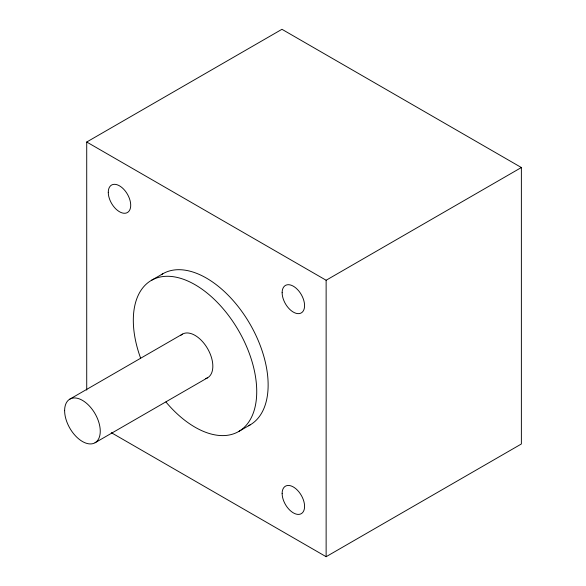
<?xml version="1.0" encoding="UTF-8"?>
<svg xmlns="http://www.w3.org/2000/svg" width="586" height="586" viewBox="0 0 586 586"><rect width="100%" height="100%" fill="white"/><g stroke="black" fill="none" stroke-linecap="round" stroke-linejoin="round"><path stroke-width="0.88" d="M86.721 390.1L86.721 142.017L281.954 29.3L521.372 167.523L521.372 443.983L326.131 556.7L111.296 432.666M151.393 280.364L162.791 273.787M69.844 399.125L182.429 334.123M86.721 142.017L326.131 280.247L521.372 167.523M95.042 442.76L207.62 377.758M238.656 431.516L250.061 424.938M326.131 280.247L326.131 556.7M140.611 358.134A87.263 50.381 60 0 1 184.971 279.837A87.263 50.381 60 0 1 255.906 402.707A87.263 50.381 60 0 1 165.926 401.974M161.304 274.702A87.263 50.381 60 0 1 250.061 324.168A87.263 50.381 60 0 1 248.523 425.766M180.613 335.529A25.191 14.547 60 0 1 207.62 348.67A25.191 14.547 60 0 1 205.496 378.629M64.628 410.654A25.191 14.547 60 0 0 91.35 443.895A25.191 14.547 60 0 0 91.35 408.266A25.191 14.547 60 0 0 64.628 410.654M108.271 192.311A15.866 9.164 60 0 0 125.104 213.253A15.866 9.164 60 0 0 125.104 190.809A15.866 9.164 60 0 0 108.271 192.311M282.137 292.692A15.866 9.164 60 0 0 298.97 313.627A15.866 9.164 60 0 0 298.97 291.191A15.866 9.164 60 0 0 282.137 292.692M282.137 493.449A15.866 9.164 60 0 0 298.97 514.391A15.866 9.164 60 0 0 298.97 491.947A15.866 9.164 60 0 0 282.137 493.449"/></g></svg>
